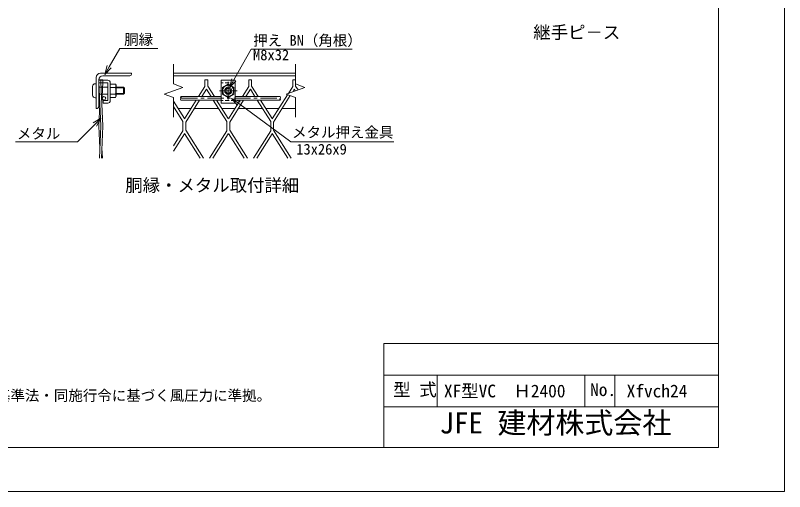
# Model space of a CAD drawing. Units: millimetres, scale not verified. Extents: x -4200 to 4200, y -2970 to 2970.
# Drawn here: x 718 to 4200, y -2970 to -816 of the extents above; entities that cross this region are included whole.
import ezdxf
from ezdxf.enums import TextEntityAlignment as Align

# ---------------------------------------------------------------- set-up
doc = ezdxf.new("R2010")
doc.units = ezdxf.units.MM
doc.header["$LTSCALE"] = 15
for name, pattern in [('CHAIN1', [8, 5, -1, 1, -1]), ('DASHED1', [1.8, 1.2, -0.6]), ('LONG_CHAIN', [21, 18, -1, 1, -1])]:
    doc.linetypes.add(name, pattern=pattern)
for name, color, linetype, lineweight in [('0-0_D-STR1', 1, 'Continuous', 9), ('0-1_D-BMK', 2, 'LONG_CHAIN', 9), ('0-2_D-STR-DIM', 7, 'Continuous', 9), ('0-5_0', 7, 'Continuous', 9), ('0-6_D-STR-TXT', 7, 'Continuous', 9), ('0-9_D-STR3', 3, 'Continuous', 9), ('0-B_D-TTL', 2, 'Continuous', 9), ('0-C_1', 7, 'Continuous', 9), ('0-D_4筋', 1, 'Continuous', 9), ('0-E_WAKU', 7, 'Continuous', 9)]:
    doc.layers.add(name, color=color, linetype=linetype, lineweight=lineweight)
doc.layers.add('0-7_D-TTL-TXT', color=7, linetype='Continuous')
doc.styles.add('ＭＳ ゴシック', font='')
doc.styles.get('ＭＳ ゴシック').set_extended_font_data('MS Gothic')

# ---------------------------------------------------------------- blocks, each defined once
blk = doc.blocks.new('MLeader23')
at = {"layer": '0-5_0'}
blk.add_line((1122.33, -1082.56), (1142.33, -1047.92), dxfattribs=at)
for points in [[(1142.33, -1047.92), (1190.04, -965.28), (1355.8, -965.28), (1363, -965.28)], [(1151.61, -1053.28), (1122.33, -1082.56), (1133.05, -1042.56)]]:
    blk.add_lwpolyline(points, dxfattribs=at)
blk = doc.blocks.new('MLeader24')
at = {"layer": '0-5_0'}
blk.add_line((1105.25, -1280.95), (1076.97, -1309.24), dxfattribs=at)
for points in [[(1069.39, -1301.66), (1105.25, -1280.95), (1084.55, -1316.82)], [(1076.97, -1309.24), (998.72, -1387.49), (725.23, -1387.49), (718.03, -1387.49)]]:
    blk.add_lwpolyline(points, dxfattribs=at)
blk = doc.blocks.new('MLeader25')
at = {"layer": '0-6_D-STR-TXT'}
blk.add_line((1696.7, -1191.41), (1728.99, -1215.02), dxfattribs=at)
for points in [[(1722.66, -1223.67), (1696.7, -1191.41), (1735.31, -1206.37)], [(1728.99, -1215.02), (1965.26, -1387.77), (2423.86, -1387.77), (2431.06, -1387.77)]]:
    blk.add_lwpolyline(points, dxfattribs=at)
blk = doc.blocks.new('MLeader26')
at = {"layer": '0-5_0'}
blk.add_line((1686.39, -1142.06), (1706.25, -1107.34), dxfattribs=at)
for points in [[(1706.25, -1107.34), (1785.35, -969.11), (2235.11, -969.11), (2242.31, -969.11)], [(1715.55, -1112.67), (1686.39, -1142.06), (1696.95, -1102.02)]]:
    blk.add_lwpolyline(points, dxfattribs=at)

msp = doc.modelspace()

# ---------------------------------------------------------------- linework, layer by layer
at = {"layer": '0-0_D-STR1'}
for p, q in [((1432.99, -1076.74), (1986.19, -1076.74)), ((1083.69, -1096.74), (1083.69, -1236.74)), ((1095.69, -1228.74), (1095.69, -1106.74)), ((1113.69, -1088.74), (1235.69, -1088.74)), ((1432.99, -1088.74), (1986.19, -1088.74)), ((1087.69, -1236.74), (1083.69, -1236.74)), ((1438.81, -1236.74), (1432.99, -1236.74)), ((1512.93, -1236.74), (1453.92, -1236.74)), ((1637.61, -1236.74), (1528.03, -1236.74)), ((1711.73, -1236.74), (1652.72, -1236.74)), ((1836.41, -1236.74), (1726.83, -1236.74)), ((1910.53, -1236.74), (1851.52, -1236.74)), ((1986.19, -1236.74), (1925.63, -1236.74))]:
    msp.add_line(p, q, dxfattribs=at)
msp.add_lwpolyline([(1103.69, -1076.74), (1243.69, -1076.74), (1243.69, -1080.74)], dxfattribs=at)
for centre, radius, start, end in [((1103.69, -1096.74), 20, 90, 179.99957), ((1113.69, -1106.74), 18, 90, 179.99954), ((1235.69, -1080.74), 8, 270, 0), ((1087.69, -1228.74), 8, 270, 0)]:
    msp.add_arc(centre, radius, start, end, dxfattribs=at)
at = {"layer": '0-1_D-BMK'}
for p, q in [((1681.13, -1116.74), (1681.13, -1196.74)), ((1721.13, -1156.74), (1641.13, -1156.74))]:
    msp.add_line(p, q, dxfattribs=at)
at = {"layer": '0-2_D-STR-DIM'}
for p, q in [((1432.99, -1036.74), (1432.99, -1125.96)), ((1986.19, -1036.74), (1986.19, -1125.96)), ((1390.7, -1172.13), (1475.27, -1141.35)), ((1475.27, -1141.35), (1432.99, -1125.96)), ((1432.99, -1187.52), (1390.7, -1172.13)), ((1432.99, -1187.52), (1432.99, -1276.74)), ((1986.19, -1187.52), (1986.19, -1276.74))]:
    msp.add_line(p, q, dxfattribs=at)
msp.add_lwpolyline([(1986.19, -1187.52), (1943.9, -1172.13), (2028.47, -1141.35), (1986.19, -1125.96)], dxfattribs=at)
at = {"layer": '0-5_0', "color": 4}
msp.add_line((1095.69, -1106.74), (1114.09, -1106.74), dxfattribs=at)
at = {"layer": '0-5_0', "color": 3}
for p, q in [((1095.69, -1116.74), (1096.15, -1106.74)), ((1104.89, -1116.74), (1105.35, -1106.74)), ((1114.09, -1116.74), (1113.63, -1106.74)), ((1095.69, -1116.74), (1104.89, -1316.74)), ((1104.89, -1116.74), (1114.09, -1316.74)), ((1114.09, -1116.74), (1109.49, -1216.74)), ((1100.29, -1216.74), (1095.69, -1316.74)), ((1100.29, -1416.74), (1095.69, -1316.74)), ((1098.2, -1462.01), (1104.89, -1316.74)), ((1107.4, -1462.01), (1114.09, -1316.74)), ((1111.57, -1462.01), (1109.49, -1416.74))]:
    msp.add_line(p, q, dxfattribs=at)
msp.add_circle((1118.69, -1190.53), 8, dxfattribs=at)
at = {"layer": '0-5_0'}
for centre, start, end in [((1471.87, -1186.74), 141.28128, 218.71872), ((1461.9, -1186.74), 321.28128, 38.71872), ((1911.54, -1186.74), 321.28128, 38.71872), ((1471.87, -1194.74), 141.28128, 218.71872), ((1921.52, -1194.74), 141.28128, 218.71872), ((1911.54, -1194.74), 321.28128, 38.71872)]:
    msp.add_arc(centre, 6.39, start, end, dxfattribs=at)
at = {"layer": '0-9_D-STR3'}
for p, q in [((1135.69, -1108.74), (1095.69, -1108.74)), ((1095.69, -1108.74), (1095.69, -1120.74)), ((1649.13, -1212.74), (1649.13, -1108.74)), ((1067.69, -1176.74), (1067.69, -1136.74)), ((1079.69, -1124.74), (1083.69, -1124.74)), ((1133.69, -1120.74), (1095.69, -1120.74)), ((1135.69, -1140.74), (1095.69, -1140.74)), ((1135.69, -1198.74), (1135.69, -1122.74)), ((1147.69, -1200.74), (1147.69, -1120.74)), ((1147.69, -1126.72), (1170.79, -1126.72)), ((1147.69, -1126.72), (1147.69, -1186.76)), ((1147.69, -1141.73), (1170.79, -1141.73)), ((1170.79, -1126.72), (1173.69, -1131.74)), ((1173.69, -1131.74), (1173.69, -1181.74)), ((1173.69, -1140.74), (1206.89, -1140.74)), ((1173.69, -1143.74), (1209.89, -1143.74)), ((1211.69, -1167.94), (1211.69, -1145.54)), ((1681.13, -1126.72), (1655.13, -1141.73)), ((1655.13, -1141.73), (1655.13, -1171.75)), ((1707.13, -1141.73), (1681.13, -1126.72)), ((1707.13, -1171.75), (1707.13, -1141.73)), ((1135.69, -1172.74), (1095.69, -1172.74)), ((1147.69, -1171.75), (1170.79, -1171.75)), ((1170.79, -1186.76), (1173.69, -1181.74)), ((1173.69, -1169.74), (1209.89, -1169.74)), ((1173.69, -1172.74), (1206.89, -1172.74)), ((1206.89, -1172.74), (1211.69, -1167.94)), ((1655.13, -1171.75), (1681.13, -1186.76)), ((1681.13, -1186.76), (1707.13, -1171.75)), ((1079.69, -1188.74), (1083.69, -1188.74)), ((1133.69, -1200.74), (1115.69, -1200.74)), ((1115.69, -1200.74), (1115.69, -1212.74)), ((1135.69, -1212.74), (1115.69, -1212.74)), ((1147.69, -1186.76), (1170.79, -1186.76)), ((1713.13, -1212.74), (1649.13, -1212.74))]:
    msp.add_line(p, q, dxfattribs=at)
at = {"layer": '0-9_D-STR3', "linetype": 'DASHED1'}
for p, q in [((1713.13, -1120.74), (1649.13, -1120.74)), ((1713.13, -1200.74), (1649.13, -1200.74))]:
    msp.add_line(p, q, dxfattribs=at)
at = {"layer": '0-9_D-STR3'}
for points in [[(1713.13, -1212.74), (1713.13, -1108.74), (1649.13, -1108.74)], [(1206.89, -1172.74), (1206.89, -1140.74), (1211.69, -1145.54)]]:
    msp.add_lwpolyline(points, dxfattribs=at)
for radius in [25, 16, 11.2]:
    msp.add_circle((1681.13, -1156.74), radius, dxfattribs=at)
for centre, radius, start, end in [((1135.69, -1120.74), 12, 360, 90), ((1079.69, -1136.74), 12, 90, 180), ((1133.69, -1122.74), 2, 360, 90), ((1159.82, -1134.22), 13.29, 325.61584, 34.38415), ((1123.43, -1156.74), 49.68, 342.4121, 17.5879), ((1079.69, -1176.74), 12, 180, 270), ((1159.82, -1179.26), 13.29, 325.61586, 34.38414), ((1133.69, -1198.74), 2, 270, 360), ((1135.69, -1200.74), 12, 270, 360)]:
    msp.add_arc(centre, radius, start, end, dxfattribs=at)
at = {"layer": '0-B_D-TTL', "color": 7}
msp.add_lwpolyline([(-4200.19, -2970.08), (4199.81, -2970.08), (4199.81, 2969.92), (-4200.19, 2969.92)], close=True, dxfattribs=at)
at = {"layer": '0-B_D-TTL'}
msp.add_lwpolyline([(-3900.19, 2769.92), (3899.81, 2769.92), (3899.81, -2770.08), (-3900.19, -2770.08)], close=True, dxfattribs=at)
at = {"layer": '0-C_1'}
for p, q in [((1575.79, -1106.74), (1575.79, -1137.2)), ((1575.79, -1106.74), (1588.59, -1106.74)), ((1588.59, -1106.74), (1588.59, -1135.23)), ((1774.59, -1106.74), (1774.59, -1137.2)), ((1774.59, -1106.74), (1787.39, -1106.74)), ((1787.39, -1106.74), (1787.39, -1135.23)), ((1973.39, -1106.74), (1973.39, -1137.2)), ((1973.39, -1106.74), (1986.19, -1106.74)), ((1986.19, -1106.74), (1986.19, -1135.23)), ((1575.79, -1137.2), (1547.03, -1182.74)), ((1618.6, -1182.74), (1588.59, -1135.23)), ((1774.59, -1137.2), (1745.83, -1182.74)), ((1817.4, -1182.74), (1787.39, -1135.23)), ((1973.39, -1137.2), (1953.54, -1168.62)), ((1997.24, -1152.72), (1986.19, -1135.23)), ((1582.81, -1150), (1562.14, -1182.74)), ((1603.5, -1182.74), (1582.81, -1150)), ((1781.61, -1150), (1760.94, -1182.74)), ((1802.3, -1182.74), (1781.61, -1150)), ((1949.94, -1174.33), (1880.96, -1283.57)), ((1962.23, -1178.8), (1886.79, -1298.25)), ((1980.41, -1150), (1973.17, -1161.48)), ((1984.95, -1157.19), (1980.41, -1150)), ((1482.79, -1282.43), (1432.99, -1203.6)), ((1536.92, -1198.74), (1483.36, -1283.57)), ((1552.03, -1198.74), (1489.19, -1298.25)), ((1675.19, -1296.22), (1613.6, -1198.74)), ((1681.59, -1282.43), (1628.71, -1198.74)), ((1735.72, -1198.74), (1682.16, -1283.57)), ((1750.83, -1198.74), (1687.99, -1298.25)), ((1873.99, -1296.22), (1812.4, -1198.74)), ((1880.39, -1282.43), (1827.51, -1198.74)), ((1476.39, -1296.22), (1432.99, -1227.52)), ((1476.39, -1296.22), (1476.39, -1337.26)), ((1489.19, -1298.25), (1489.19, -1335.23)), ((1675.19, -1296.22), (1675.19, -1337.26)), ((1687.99, -1298.25), (1687.99, -1335.23)), ((1873.99, -1296.22), (1873.99, -1337.26)), ((1886.79, -1298.25), (1886.79, -1335.23)), ((1432.99, -1405.96), (1476.39, -1337.26)), ((1432.99, -1429.88), (1482.79, -1351.05)), ((1483.36, -1349.91), (1554.17, -1462.01)), ((1489.19, -1335.23), (1569.28, -1462.01)), ((1596.38, -1462.01), (1675.19, -1337.26)), ((1611.49, -1462.01), (1681.59, -1351.05)), ((1682.16, -1349.91), (1752.97, -1462.01)), ((1687.99, -1335.23), (1768.08, -1462.01)), ((1795.18, -1462.01), (1873.99, -1337.26)), ((1810.29, -1462.01), (1880.39, -1351.05)), ((1880.96, -1349.91), (1951.77, -1462.01)), ((1886.79, -1335.23), (1966.88, -1462.01))]:
    msp.add_line(p, q, dxfattribs=at)
at = {"layer": '0-D_4筋'}
for p, q in [((1466.88, -1182.74), (1649.13, -1182.74)), ((1713.13, -1182.74), (1916.53, -1182.74)), ((1466.88, -1198.74), (1649.13, -1198.74)), ((1713.13, -1198.74), (1916.53, -1198.74))]:
    msp.add_line(p, q, dxfattribs=at)
at = {"layer": '0-D_4筋', "color": 2, "linetype": 'CHAIN1'}
msp.add_line((1466.88, -1190.74), (1916.53, -1190.74), dxfattribs=at)
at = {"layer": '0-E_WAKU'}
for p, q in [((2385.37, -2300.01), (3899.81, -2300.01)), ((2385.37, -2770.08), (2385.37, -2300.01)), ((2385.37, -2443.26), (3899.81, -2443.26)), ((2627.54, -2586.51), (2627.54, -2443.26)), ((3295, -2586.51), (3295, -2443.26)), ((3431.09, -2586.51), (3431.09, -2443.26)), ((2385.37, -2586.51), (3899.81, -2586.51))]:
    msp.add_line(p, q, dxfattribs=at)

# ---------------------------------------------------------------- block references
at = {"layer": '0-5_0'}
for name in ['MLeader23', 'MLeader26', 'MLeader24']:
    msp.add_blockref(name, (0, 0), dxfattribs=at)
at = {"layer": '0-6_D-STR-TXT'}
msp.add_blockref('MLeader25', (0, 0), dxfattribs=at)

# ---------------------------------------------------------------- texts
at = {"layer": '0-6_D-STR-TXT', "style": 'ＭＳ ゴシック'}
for s, p in [('胴縁', (1210.35, -963.05)), ('押え BN（角根）', (1794.56, -967.19)), ('M8x32', (1793.71, -1032.88)), ('メタル', (724.8, -1388.81)), ('メタル押え金具', (1970.18, -1382.8)), ('13x26x9', (1989.37, -1459.43))]:
    msp.add_text(s, height=48.06, dxfattribs=at).set_placement(p, align=Align.BOTTOM_LEFT)
at = {"layer": '0-7_D-TTL-TXT', "style": 'ＭＳ ゴシック'}
for s, height, p in [('継手ピ－ス', 57.73, (3062.19, -938.66)), ('胴縁・メタル取付詳細', 57.73, (1215.47, -1630.51)), ('型 式', 57.73, (2428.11, -2555.1)), ('（設計条件）風荷重：昭和57年改正 建築基準法・同施行令に基づく風圧力に準拠。', 48.06, (-582.64, -2573.69)), ('XF型VC\u3000Ｈ2400', 57.73, (2657.58, -2561.08)), ('No.', 57.73, (3319.35, -2555.1)), ('Xfvch24', 57.73, (3484.74, -2561.08)), ('JFE 建材株式会社', 96.22, (2637.83, -2735.95))]:
    msp.add_text(s, height=height, dxfattribs=at).set_placement(p, align=Align.BOTTOM_LEFT)

doc.saveas('drawing.dxf')
